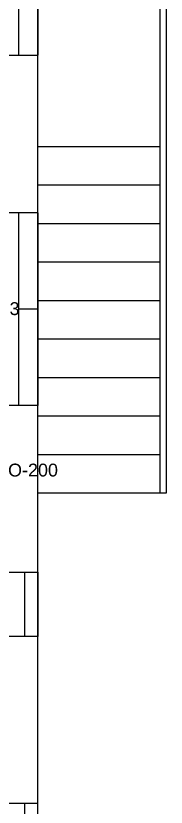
# Model space of a CAD drawing. Header units: millimetres. Extents: x -1911 to 4021, y -174 to 2851.
# Drawn here: x 3541 to 3658, y 460 to 1076 of the extents above; entities that cross this region are included whole.
import ezdxf

# ---------------------------------------------------------------- set-up
doc = ezdxf.new("R2010")
doc.units = ezdxf.units.MM
doc.styles.get("Standard").update_dxf_attribs({"font": 'arial.ttf'})

msp = doc.modelspace()

# ---------------------------------------------------------------- linework, layer by layer
for p, q in [((3558.04, 462.78), (3558.04, 1382.78)), ((3558.04, 382.78), (3558.04, 1382.78)), ((3558.04, 922.78), (3528.04, 922.78)), ((3543.04, 772.78), (3528.04, 772.78)), ((3558.04, 772.78), (3543.04, 772.78)), ((3558.04, 462.78), (3558.04, 714.06)), ((3558.04, 382.78), (3558.04, 714.06)), ((3528.04, 642.78), (3558.04, 642.78)), ((3558.04, 592.78), (3528.04, 592.78)), ((3548.04, 382.78), (3548.04, 462.78))]:
    msp.add_line(p, q)
at = {"color": 0}
for p, q in [((3658.04, 1274.25), (3658.04, 974.25)), ((3653.04, 1269.25), (3653.04, 704.25)), ((3558.04, 1045.71), (3558.04, 1195.71)), ((3528.04, 1045.71), (3558.04, 1045.71)), ((3653.04, 974.25), (3558.04, 974.25)), ((3558.04, 944.25), (3558.04, 974.25)), ((3658.04, 974.25), (3658.04, 944.25)), ((3653.04, 944.25), (3558.04, 944.25)), ((3658.04, 944.25), (3658.04, 914.25)), ((3558.04, 772.78), (3558.04, 922.78)), ((3653.04, 914.25), (3558.04, 914.25)), ((3658.04, 914.25), (3658.04, 884.25)), ((3653.04, 884.25), (3558.04, 884.25)), ((3658.04, 884.25), (3658.04, 854.25)), ((3653.04, 854.25), (3558.04, 854.25)), ((3658.04, 854.25), (3658.04, 824.25)), ((3653.04, 824.25), (3558.04, 824.25)), ((3658.04, 824.25), (3658.04, 794.25)), ((3653.04, 794.25), (3558.04, 794.25)), ((3658.04, 794.25), (3658.04, 764.25)), ((3653.04, 764.25), (3558.04, 764.25)), ((3658.04, 764.25), (3658.04, 734.25)), ((3653.04, 734.25), (3558.04, 734.25)), ((3658.04, 734.25), (3658.04, 704.25)), ((3658.04, 704.25), (3558.04, 704.25)), ((2188.08, 462.78), (3558.04, 462.78))]:
    msp.add_line(p, q, dxfattribs=at)
at = {"color": 2}
for p, q in [((3543.04, 1195.71), (3543.04, 1045.71)), ((3558.04, 1195.71), (3558.04, 1045.71)), ((3543.04, 922.78), (3543.04, 772.78)), ((3558.04, 922.78), (3558.04, 772.78)), ((3558.04, 847.78), (3543.04, 847.78)), ((3548.03, 592.78), (3548.03, 642.78)), ((3558.04, 642.78), (3558.04, 592.78))]:
    msp.add_line(p, q, dxfattribs=at)

# ---------------------------------------------------------------- texts
at = {"color": 242, "true_color": 0xcd2027, "char_height": 10, "attachment_point": 1}
for s, insert in [('TO-203', (3496.55, 853.14)), ('TO-200', (3526.43, 727.37))]:
    msp.add_mtext_dynamic_manual_height_columns(s, width=50.3931, gutter_width=12.5, heights=[2.87], dxfattribs=dict(at, insert=insert))

doc.saveas('drawing.dxf')
